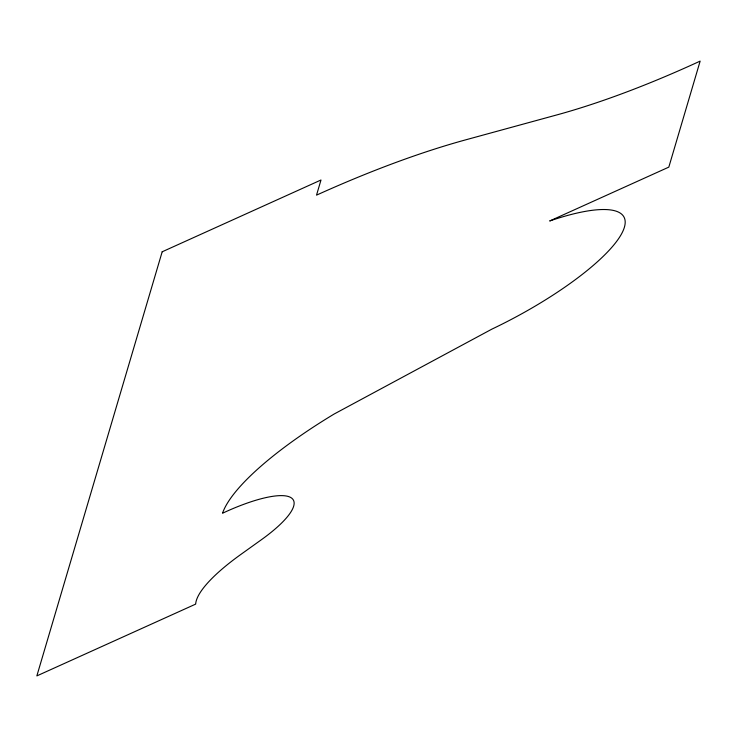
<?xml version="1.0" encoding="UTF-8"?>
<svg xmlns="http://www.w3.org/2000/svg" width="737" height="737" viewBox="0 0 737 737"><rect width="100%" height="100%" fill="white"/><g stroke="black" fill="none" stroke-linecap="round" stroke-linejoin="round"><path stroke-width="1.11" d="M162.177 251.796L36.85 675.903L195.674 604.11A118.427 30.65 -28.1 0 1 240.833 554.445L261.267 539.816A86.146 22.294 -28.1 0 0 291.336 497.88A86.146 22.294 -28.1 0 0 222.528 513.228A189.179 48.964 -28.1 0 1 334.119 414.037L491.947 329.098A143.853 37.237 -28.1 0 0 621.77 233.463A143.853 37.237 -28.1 0 0 549.701 220.971L668.818 167.124L700.15 61.097A345.985 89.546 -28.1 0 1 556.619 114.981L465.71 139.837A380.596 98.509 -28.1 0 0 316.523 195.139L321 179.994L162.177 251.796"/></g></svg>
